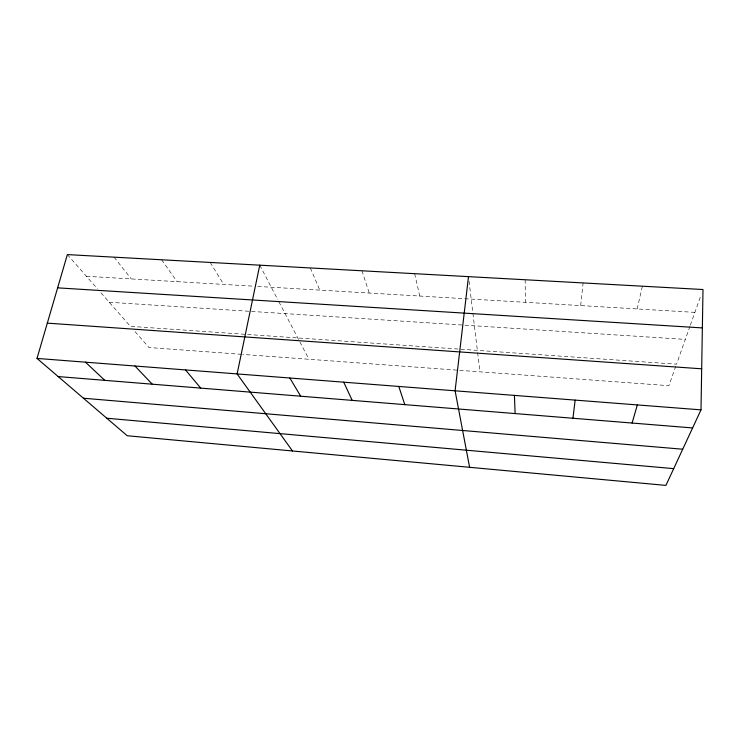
<?xml version="1.0" encoding="UTF-8"?>
<svg xmlns="http://www.w3.org/2000/svg" width="740" height="740" viewBox="0 0 740 740"><rect width="100%" height="100%" fill="white"/><g stroke="black" fill="none" stroke-linecap="round" stroke-linejoin="round"><path stroke-width="0.56" stroke-dasharray="3.7 2.78" d="M580.659 305.592L583.12 282.939M637.159 308.941L642.385 286.195M675.814 366.18L668.895 385.688L242.637 354.404M689.957 326.285L676.527 364.173L130.406 326.358L98.864 290.459M690.337 325.221L701.067 294.964M86.413 276.279L253.173 286.167M257.696 286.436L694.897 312.363M109.233 302.253L685.305 339.401M241.49 354.321L149.008 347.532L134.07 330.53M67.358 254.597L97.393 288.776M114.034 257.159L131.313 278.943M161.635 259.777L177.082 281.663M210.197 262.45L223.73 284.428M259.749 265.17L277.861 299.811M278.878 301.772L308.95 359.27M310.319 267.945L319.791 290.117M361.943 270.785L369.251 293.058M414.659 273.68L419.71 296.046M469.04 281.135L477.355 350.381M477.624 352.582L479.936 371.822M525.178 279.757L525.345 302.308"/><path stroke-width="1.11" d="M701.002 409.858L703 289.525L67.358 254.597L37 358.419L127.215 435.74L665.908 485.403L701.002 409.858L37 358.419M468.494 276.64L455.091 390.803L469.613 467.301M572.954 418.248L575.156 400.109M259.749 265.17L237.114 373.922L292.485 450.975M632.099 423.039L637.334 404.928M57.637 287.86L702.362 327.913M47.314 323.139L701.687 368.807M58.173 376.568L692.603 427.942M83.435 398.222L682.715 449.226M106.782 418.23L673.696 468.633M85.479 362.175L104.756 380.341M134.967 366.013L152.264 384.19M185.5 369.926L200.734 388.111M289.849 378.011L300.671 396.205M343.73 382.182L352.194 400.377M398.795 386.447L404.808 404.632M514.429 395.401L515.114 413.568"/></g></svg>
